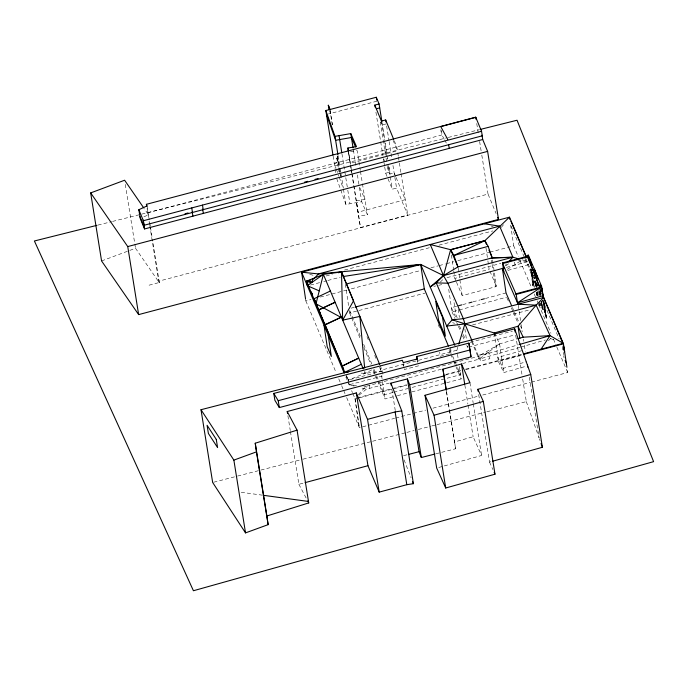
<?xml version="1.0" encoding="UTF-8"?>
<svg xmlns="http://www.w3.org/2000/svg" width="688" height="688" viewBox="0 0 688 688"><rect width="100%" height="100%" fill="white"/><g stroke="black" fill="none" stroke-linecap="round" stroke-linejoin="round"><path stroke-width="0.52" stroke-dasharray="3.44 2.58" d="M457.838 347.191L456.909 350.226L457.365 353.279M536.373 284.522L536.201 285.064L535.531 283.508L536.373 284.522L536.846 287.696M535.522 282.587L535.341 283.095L534.714 281.65L535.522 282.587L536.158 286.801M537.259 294.18L537.853 295.565L537.079 294.696L536.95 292.073M542.54 306.341L543.288 309.987L542.866 310.099L541.757 301.086M531.747 273.867L530.973 272.826L531.747 273.867L534.034 286.801L533.338 285.933L531.334 272.921M545.403 313.694L543.804 301.757L545.618 314.012L543.873 302.367L546.521 318.553L546.969 318.432L545.55 313.418L545.283 313.934M532.589 275.845L531.841 274.847L532.589 275.845L534.335 287.524M538.36 305.386L539.547 303.623M501.311 227.427L504.45 223.48M540.046 295.462L540.046 292.993L539.16 292.013L539.633 295.178M541.783 304.578L541.645 305.352L542.161 305.455L541.31 301.413M548.474 340.801L550.495 338.505L550.065 335.632M358.371 394.68L365.947 386.329L478.607 356.289L518.425 344.783M505.198 265.465L506.6 263.968M440.294 282.123L443.932 278.468M359.016 395.161L366.369 389.202L389.322 383.087M505.757 265.895L509.111 263.315M462.534 363.565L479.029 359.162L499.591 343.871L517.023 338.935M546.057 315.74L546.289 315.147M507.297 269.335L522.295 259.883M519.87 347.363L479.029 359.162L478.607 356.289L499.591 343.871L495.566 335.701M371.692 369.903L365.139 373.335L348.446 380.017L348.653 381.453L346.167 375.553M143.904 216.866L148.462 214.742L144.291 208.705M101.575 260.95L135.519 248.265L159.358 282.777L152.452 239.639M520.885 347.062L545.386 339.984M521.624 350.708L497.837 357.442L503.195 368.338L526.784 361.656M494.233 332.983L498.465 361.673L522.252 354.948M498.465 361.673L503.822 372.569L526.38 366.179M507.89 270.393L528.539 264.605M435.865 453.805L455.585 448.765L454.605 441.937L473.129 436.751L481.591 455.473L443.829 466.051M438.729 467.487L442.805 466.344M478.693 394.594L489.512 462.095L491.542 461.528M456.574 306.28L451.423 307.674L456.058 318.209M462.757 304.612L467.909 303.219M473.06 301.826L480.267 299.882M485.418 298.489L506.015 292.925M448.722 289.321L452.05 311.905L458.234 310.236M459.266 309.961L506.643 297.164M290.439 431.565L298.884 484.3L304.036 482.916M408.913 377.858L441.911 369.06M376.921 101.188L330.687 113.417L329.638 110.88M386.303 123.883L382.038 125.018L380.868 122.197M147.748 212.773L441.627 135.037L440.784 129.757M348.67 153.166L350.192 163.314L397.432 150.818L396.804 146.897L394.018 140.163M384.73 167.089L385.71 173.221L389.976 172.095L388.995 165.963M388.041 178.863L392.315 189.209L396.58 188.082L407.717 215.017L360.478 227.513L352.05 173.729M149.786 225.535L158.704 281.186L488.041 194.076L496.1 213.572M149.09 285.185L159.315 282.484M438.961 245.177L492.806 230.927M305.532 298.773L305.842 300.897L311.01 299.529M320.324 297.061L347.208 289.94M351.344 288.848L420.635 270.504M430.98 267.77L438.213 265.852M439.254 265.577L445.454 263.934M446.486 263.659L453.727 261.75M457.864 260.649L488.893 252.436M489.925 252.161L506.471 247.783M507.503 247.508L513.712 245.865L518.313 256.667M447.037 277.642L500.881 263.392M453.77 270.96L454.871 278.399L489.142 269.352L488.514 265.104M506.402 267.408L528.401 261.586L518.339 260.597M530.525 269.326L531.446 270.453L530.525 269.326L530.216 267.279M531.661 270.797L531.205 270.917L530.904 268.896M532.71 272.715L531.867 272.938L534.266 278.563L535.109 278.339M456.505 282.218L462.207 295.608L496.461 286.535L493.167 264.218M532.495 283.972L533.088 284.617L532.495 283.972L532.959 287.085L532.779 283.903M536.743 283.912L537.483 285.64L537.027 282.622M540.811 290.912L540.132 289.33L540.433 293.097L539.882 289.399L540.811 290.912L541.224 293.69M540.08 292.314L540.923 292.09L540.802 291.239L539.96 291.463L540.837 294.094M536.305 292.899L536.967 293.492L536.305 292.899L536.76 295.96M545.352 314.098L543.443 300.914L542.832 300.639L543.658 302.023M539.022 303.95L539.865 305.911L540.94 305.627L540.622 303.52M540.888 303.597L541.396 303.675L540.794 303.365L541.224 306.28L543.288 309.987M472.553 324.917L529.356 309.935M546.521 318.553L544.905 314.777L544.509 312.128L545.188 312.576L543.038 300.604M544.905 314.777L545.343 314.657L546.969 318.432M545.971 315.543L544.174 302.625M546.126 315.912L546.573 315.792M470.093 342.306L512.431 331.143M468.657 347.087L515.123 334.832M356.995 397.922L391.119 388.892M392.151 388.617L406.634 384.781M445.927 374.384L461.433 370.273M465.57 369.181L522.441 354.122M352.867 393.579L355.137 398.971L358.242 398.154M359.274 397.879L406.84 385.289M445.102 375.158L460.616 371.047M465.785 369.68L521.624 354.896M346.666 397.569L359.377 427.669L394.611 418.338M395.652 418.063L412.232 413.677M413.273 413.402L425.709 410.108M432.958 408.19L478.564 396.116M482.709 395.024L530.379 382.399M531.42 382.124L567.695 372.526L567.075 368.321M344.516 270.04L429.639 247.646M326.138 275.974L332.287 274.357M310.451 285.047L319.671 282.622M323.764 281.547L326.843 280.738M327.866 280.463L340.156 277.23M351.078 308.172L354.165 307.355M349.323 310.83L349.633 312.954L357.889 310.778M358.921 310.512L424.926 293.14M379.604 367.28L380.825 370.247L456.909 350.226L456.101 348.291M346.632 376.147L348.446 380.017L382.476 371.064L380.12 365.483L380.825 370.247M392.659 392.538L384.437 394.706L379.552 382.846M393.691 392.272L408.087 388.488M412.198 387.404L460.521 374.685L457.193 366.799M377.729 381.152L385.065 398.937L396.374 395.961M397.397 395.695L410.77 392.177M411.794 391.911L445.729 382.984M446.753 382.709L461.149 378.925L459.317 366.532M449.41 353.933L440.303 356.281L439.649 352.196M418.639 365.801L404.355 369.49L403.409 363.582M213.701 482.219L236.552 476.328M237.592 476.062L301.98 459.455M303.021 459.188L371.563 441.515M372.604 441.249L405.834 432.675M406.875 432.408L414.142 430.533M418.304 429.458L430.765 426.25M431.797 425.975L435.951 424.909M436.992 424.642L485.805 412.052M486.846 411.785L526.311 401.611L522.252 376.293M403.572 455.662L407.7 454.605M97.988 225.071L111.542 221.682M112.583 221.424L140.73 214.381M141.771 214.114L447.2 137.712M448.241 137.445L479.51 129.628M328.46 113.95L330.464 113.468L329.543 110.897M336.733 178.631L345.918 204.482L361.699 201.713L367.418 214.776L358.835 216.092M438.686 285.314L441.73 284.608M433.896 286.303L435.736 285.95M350.459 151.609L357.141 150.586L360.306 170.332M382.476 371.064L365.139 373.335L359.79 373.059M356.496 385.461L349.143 384.781L348.782 382.287M363.849 386.14L365.947 386.329L366.369 389.202L361.303 387.903M241.239 492.281L262.248 495.154M354.208 386.08L349.143 384.781L383.182 375.829L382.623 372.019M309.72 274.357L314.794 275.707M522.192 259.84L527.369 261.294M452.627 322.681L454.579 323.317M491.284 226.077L493.227 226.722M550.495 338.505L554.416 339.992M444.19 139.139L442.178 135.45L441.386 130.539M444.689 140.06L446.701 143.749M298.884 484.3L306.753 499.204M489.512 462.095L492.875 469.543M457.185 317.753L455.903 314.855L453.624 299.693M512.388 307.424L514.082 311.294M514.512 312.257L520.025 324.822M520.455 325.794L521.728 328.692M507.065 298.128L508.337 301.026M511.313 307.794L513.007 311.664M513.437 312.627L518.107 323.257M459.421 325.88L461.528 330.67M463.213 334.497L465.312 339.287M452.05 311.905L455 318.613M456.677 322.448L457.941 325.321M458.363 326.275L460.891 332.029M462.577 335.856L464.675 340.655M466.782 345.445L467.625 347.354L467.315 345.238M532.65 274.159L533.338 275.776M540.811 294.782L539.917 293.793L540.579 295.341M539.16 292.013L539.727 293.355M536.76 292.52L538.025 295.462M539.254 301.705L540.94 305.627M541.224 306.28L542.866 310.099M540.114 289.622L540.802 291.239M525.787 258.447L537.569 286.07M539.667 291.007L541.095 294.12M536.193 283.112L538.274 287.988M511.064 226.103L524.462 257.536M524.884 258.516L536.984 286.905M538.549 290.585L540.295 294.679M542.634 300.157L544.225 303.898M544.638 304.87L559.06 338.711M519.99 260.597L531.704 288.083M534.215 293.974L535.47 296.924M537.147 300.845L538.403 303.795M538.816 304.775L550.95 333.25M553.462 339.141L556.394 346.012M556.816 346.993L567.695 372.526M514.142 262.068L515.407 265.026M489.951 271.261L496.461 286.535M454.871 278.399L456.092 281.263M472.381 341.592L478.607 356.289M471.555 341.523L479.029 359.162M449.703 349.057L452.197 354.965M452.618 355.954L456.78 365.818M438.247 324.693L439.503 327.651M449.075 350.33L450.322 353.288M450.743 354.268L453.237 360.185M453.659 361.174L461.149 378.925M364.373 371.529L365.139 373.335L364.941 371.228M348.446 380.017L348.162 379.346L348.369 380.791M345.866 377.007L347.509 380.894M347.913 381.866L349.968 386.733M351.628 390.646L352.454 392.607M305.842 300.897L336.251 372.913M338.754 378.83L341.248 384.747M341.669 385.736L344.998 393.622M393.063 140.24L397.432 150.818M384.747 150.036L387.851 158.799M395.72 176.584L394.129 172.74L389.855 173.866L387.138 167.287M396.116 177.547L405.258 199.675L358.018 212.171L356.375 200.758L364.967 199.443L359.239 186.371L361.699 201.713M387.602 166.341L389.976 172.095M383.646 158.825L384.807 161.646M385.71 173.221L387.654 177.925M338.238 167.244L336.767 158.034L338.513 162.265M366.979 336.638L369.017 341.583M374.719 355.421L375.94 358.379M349.822 310.692L360.409 336.389M363.668 344.301L371.812 364.064M373.851 369.009L376.293 374.943M376.697 375.923L379.14 381.857M349.633 312.954L351.267 316.901M351.671 317.89L360.22 338.651M363.883 347.543L370.806 364.348M373.249 370.273L377.325 380.163M158.704 281.186L159.358 282.777M404.088 459.894L411.08 477.739M336.767 158.034L338.29 162.325L334.282 163.288L336.045 168.259M336.398 169.257L338.866 176.214M339.218 177.212L343.106 188.142M526.311 401.611L539.065 437.826L528.926 374.547M539.401 438.772L540.063 440.664M515.665 335.159L522.089 375.244M476.741 123.522L478.599 135.106M479.613 141.427L481.127 150.904M481.806 155.11L488.041 194.076M469.938 382.7L473.146 402.738M473.318 403.796L481.591 455.473M464.847 385.065L467.892 404.054M468.064 405.112L473.129 436.751M450.459 347.285L451.44 353.417M446.495 391.317L449.367 409.248M449.531 410.297L454.605 441.937M446.46 391.807L455.585 448.765M397.767 152.899L398.266 156.021M398.429 157.053L400.923 172.645M401.095 173.686L407.76 215.31M386.639 125.964L388.969 140.515M389.133 141.556L391.799 158.188M392.96 165.464L396.58 188.082M382.029 122.455L384.695 139.088M385.357 143.242L387.189 154.68M381.401 121.088L384.368 139.569M384.532 140.61L387.525 159.315M388.531 165.55L390.182 175.913M390.354 176.936L392.315 189.209M380.249 121.974L385.891 157.199M386.054 158.223L387.206 165.378M417.693 359.901L418.012 361.871M417.238 360.512L417.556 362.481M375.932 112.153L382.924 155.806M383.414 158.911L383.913 161.972M384.076 162.996L384.566 166.066M402.953 364.201L403.271 366.162M360.469 171.372L362.301 182.81M362.464 183.851L367.418 214.776M391.893 389.477L395.273 410.573M353.408 149.993L356.238 167.657M357.407 174.933L358.904 184.289M350.553 164.372L348.549 151.902L350.192 163.314M350.717 165.412L351.215 168.534M351.379 169.575L351.878 172.688M350.527 165.395L351.026 168.508M351.19 169.549L351.688 172.671M351.86 173.711L360.521 227.805M341.97 153.871L347.302 187.136M347.793 190.215L349.925 203.51M338.135 155.875L339.967 167.313M340.13 168.354L343.295 188.099M343.458 189.14L345.918 204.482M330.214 110.476L332.519 124.846M337.516 156.03L339.33 167.382M339.494 168.405L340.646 175.56M329.836 109.547L332.295 124.906M337.283 156.09L339.433 169.48M339.597 170.504L340.087 173.574M340.25 174.597L340.741 177.667M338.401 168.259L339.055 172.353M333.112 156.013L335.099 168.405M335.262 169.429L335.753 172.49M287.902 415.75L290.267 430.516M147.051 205.91L149.279 219.816M149.769 222.921L150.276 226.051M150.44 227.1L152.28 238.59M147.069 208.541L148.488 217.391M149.115 221.338L149.623 224.486M125.285 184.418L134.676 243.036M134.848 244.077L135.519 248.265M543.451 302.084L545.343 314.657M542.832 300.639L544.578 312.3M540.562 290.981L541.121 294.679M541.525 301.645L542.307 306.9M540.046 292.993L540.364 295.1M539.659 292.09L540.132 295.247M541.078 301.568L541.645 305.352M540.992 301.774L541.654 306.169M536.726 282.708L537.173 285.726M539.547 303.804L539.865 305.911M537.414 291.256L538.119 296.175M536.115 283.912L536.511 287.18M537.38 292.391L537.784 295.659M535.531 283.508L536.167 287.739M536.795 291.979L537.276 295.161M535.23 281.891L535.969 287.317M536.76 292.589L537.079 294.696M536.666 292.804L537.13 295.866M536.494 292.598L536.967 295.754M534.714 281.65L535.505 286.922M532.503 272.027L533.071 275.854L532.091 272.319M532.28 275.131L534.034 286.801M531.841 274.847L533.587 286.526M530.973 272.826L532.727 284.522M458.191 309.325L459.403 317.417M562.363 346.442L563.575 354.655M563.721 355.679L564.022 357.734M535.668 281.401L535.78 282.132M534.344 275.51L534.963 279.749M534.163 277.875L534.266 278.563M531.299 269.163L531.747 272.199M510.651 225.114L513.712 245.865M523.473 339.236L523.774 341.274M524.376 345.35L525.279 351.465M518.27 305.248L519.019 310.34M519.165 311.363L520.524 320.539M521.126 324.616L522.192 331.865M492.539 259.961L493.012 263.151M491.533 260.227L492.006 263.418M492.161 264.484L492.789 268.733M493.416 272.99L495.455 286.801M486.003 248.101L487.732 259.789M487.887 260.855L488.36 264.037M499.591 343.871L503.822 372.569M458.131 267.967L462.207 295.608M464.89 328.855L466.55 340.07M451.423 255.016L453.616 269.894M457.511 354.303L458.414 360.417M381.573 375.338L382.33 380.438M382.476 381.453L385.065 398.937M369.301 385.435L369.723 388.307M345.402 284.256L348.558 305.661M355.137 398.971L359.377 427.669M354.931 398.472L359.162 427.171M346.657 375.777L346.864 377.222M538.334 291.738A4.076 0.525 75.2 0 1 539.349 295.298M537.259 292.022A4.076 0.525 75.2 0 1 538.274 295.582M488.858 352.462L479.433 354.896L480.43 361.123L489.856 358.689L488.858 352.462"/><path stroke-width="1.03" d="M379.716 364.502L341.506 271.932L323.369 274.417L306.676 281.1L306.951 281.753L312.085 282.312L312.825 278.631M319.241 290.878L308.534 286.225L308.086 285.107L323.369 274.417L315.998 303.821L341.652 317.727M458.758 344.163L464.899 323.953L463.385 318.664L447.819 283.207L443.502 275.596L430.249 244.498L318.432 273.919L301.611 272.199L305.532 298.773M364.649 368.063L359.901 316.403L342.676 320.152L353.503 300.862L341.506 271.932L338.427 272.74M519.087 258.972L512.887 257.226L492.23 257.837L457.967 266.91L443.502 275.596L430.215 286.991L436.226 282.906L447.819 283.207L502.403 268.466L518.116 304.225L543.692 297.457L536.158 305.154L464.899 323.953L446.71 326.06L452.197 319.817L463.385 318.664L518.116 304.225L536.158 305.154L550.065 335.632L541.06 349.194L541.275 349.702M536.158 305.154L518.012 326.25L494.233 332.983L452.197 319.817L436.226 282.906L443.502 275.596L450.64 249.701L484.902 240.654L509.473 217.167L526.303 256.65M313.59 279.139L318.432 273.919L420.695 264.441L443.502 275.596L512.887 257.226L499.634 226.137L484.455 223.789M508.69 261.724L512.887 257.226L491.223 258.103M516.095 293.776L517.488 302.789L541.662 286.948L516.095 293.776L516.189 294.412L540.028 288.048L527.283 255.42L528.35 255.136L541.542 286.088L543.271 297.844M525.83 257.665L528.479 255.996L528.35 255.136M342.203 366.102L358.706 358.104L342.203 366.05M361.312 364.287L344.817 372.277L348.025 372.449M313.848 298.85L330.378 291.015M318.604 310.107L335.125 302.273L318.57 309.884M143.697 207.845L124.614 180.23L90.678 192.915L101.575 260.95L138.641 314.605L498.516 219.42L487.62 151.386L482.709 139.509L144.549 228.949L140.257 218.56L138.838 209.72L147.051 205.91L146.389 204.319L475.726 117.201L481.548 131.279L482.271 135.82L144.119 225.26L143.861 224.649M201.008 409.713L233.868 460.109L256.469 451.87L255.231 443.218L297.061 430.155L308.723 502.928L266.884 515.991L268.131 524.652L245.521 532.89L212.669 482.486L201.008 409.713L514.65 328.83L530.74 374.504L542.393 447.277L492.556 461.244M519.44 344.49L550.065 335.632L563.24 343.321L523.482 353.847M518.047 338.651L523.172 337.197L550.065 335.632M446.116 389.7L442.943 369.164L461.476 363.978L469.938 382.7L425.029 395.282L436.682 468.055L445.704 488.007L494.982 474.195L483.32 401.422L477.85 389.322L530.74 374.504M425.029 395.282L434.051 415.225L483.32 401.422M517.488 302.789L542.97 295.745M458.638 305.721L461.725 304.887M468.941 302.944L472.028 302.109M481.299 299.607L484.386 298.773M287.567 413.634L287.223 411.527L356.298 392.925L367.53 419.362L379.183 492.135L406.806 484.696L413.411 483.681L401.758 410.908L390.879 383.156L407.399 378.925L409.678 384.747L421.331 457.529L434.825 454.071M367.53 419.362L395.144 411.923L401.758 410.908M305.068 482.641L367.951 465.707L379.183 492.135M503.762 271.554L502.541 262.928L528.479 255.996M502.541 262.928L502.636 263.564L527.507 256.916L540.028 288.048M539.805 286.552L541.542 286.088M381.866 121.415L379.071 103.974L376.293 97.257L330.059 109.487L328.314 105.255L328.941 109.186M375.115 107.07L374.797 105.109L379.071 103.974M376.284 108.807L379.699 107.904M393.622 139.2L385.676 119.961L381.401 121.088L374.797 105.109M475.786 117.347L440.759 126.609L447.811 139.526M138.838 209.72L143.388 220.728L481.548 131.279M185.02 213.762L188.108 212.945M304.621 182.131L307.734 181.305M315.001 179.387L318.114 178.562M90.678 192.915L127.744 246.571L487.62 151.386M499.634 226.137L430.249 244.498L450.64 249.701L484.902 240.654L488.145 246.373L492.23 257.837L488.97 250.2M488.145 246.373L453.882 255.446L450.64 249.701L457.967 266.91L453.882 255.446L484.902 240.654L486.528 244.472M504.407 267.933L502.403 268.466L506.015 292.925L511.537 305.489M538.05 279.354L534.946 270.616L536.485 275.518M535.049 271.691L537.216 277.152M541.998 289.201L543.503 297.878M416.61 356.582L417.539 358.921L403.254 362.602L402.325 360.263L273.79 393.416L278.219 400.683L469.895 349.977L468.906 343.097L416.61 356.582L417.083 359.532M273.79 393.416L274.89 400.304L279.319 407.571L470.996 356.866L470.007 349.977M523.688 354.354L563.455 343.828L566.921 367.272M564.418 351.267L564.117 347.5L564.633 351.774M307.373 285.855L306.676 281.1L310.77 280.016M346.434 283.981L420.695 264.441L454.871 345.393M355.197 307.089L424.307 288.908L448.447 346.098M409.678 384.747L443.923 375.983M408.732 454.347L419.052 451.698L421.331 457.529M96.948 225.329L34.4 240.981L193.423 590.743L653.6 461.648L517.041 120.237L480.551 129.361M332.949 154.972L325.828 110.51L329.836 109.547L328.314 105.255M325.828 110.51L335.004 136.362L350.785 133.592L356.513 146.664L347.922 147.98L348.524 152.125M343.269 276.524L420.695 264.441L424.307 288.908M263.306 495.291L308.482 501.457M306.676 281.1L312.085 282.312M534.206 269.163L535.273 270.53M534.017 269.584L535.427 271.588M287.223 411.527L297.061 430.155M307.734 501.07L308.723 502.928M494.233 332.983L495.119 334.798M523.172 337.197L518.012 326.25L519.818 338.479M494.139 472.338L494.982 474.195M502.636 263.564L516.189 294.412M355.507 146.854L351.413 137.514L335.632 140.283L326.456 114.432M540.278 284.591L542.221 289.141M541.224 287.378L542.101 289.88M563.455 343.828L542.462 294.576L542.78 296.691M510.943 221.192L526.354 257.355M543.073 296.562L562.672 342.564M563.3 345.591L564.117 347.5M564.083 348.068L563.868 347.569L564.418 351.241M565.158 360.4L566.301 363.066M464.899 323.953L471.959 340.612M323.369 274.417L363.23 368.811M306.814 282.046L324.839 324.727L341.394 317.116L324.891 325.054L324.736 323.885L343.346 368.802M344.929 372.604L314.115 298.712L317.512 307.373M344.224 373.12L301.611 272.199L509.473 217.167L509.782 219.291M482.271 135.82L482.021 135.201L482.709 139.509M497.708 217.468L498.516 219.42M139.948 216.625L144.239 227.023M412.637 481.703L413.411 483.681M528.84 256.985L529.923 259.961M530.646 261.939L531.721 264.914M541.06 443.502L542.393 447.277M527.412 365.053L527.748 367.16M514.65 328.83L515.157 331.994M475.726 117.201L476.07 119.308M448.593 144.437L449.221 148.367M477.85 389.322L478.186 391.429M468.906 343.097L470.996 356.866M461.476 363.978L464.684 384.016M442.943 369.164L446.323 390.259M434.051 415.225L445.704 488.007M385.676 119.961L385.985 121.922M376.293 97.257L376.766 100.207M407.399 378.925L419.052 451.698M390.879 383.156L391.223 385.263M350.785 133.592L353.082 147.911M395.144 411.923L406.806 484.696M347.922 147.98L348.395 150.921M339.012 135.398L341.807 152.831M335.004 136.362L337.963 154.834M356.298 392.925L367.951 465.707M278.219 400.683L279.319 407.571M255.231 443.218L266.884 515.991M256.469 451.87L268.131 524.652M202.487 205.093L203.209 209.634M202.65 209.1L203.338 213.4M233.868 460.109L245.521 532.89M191.754 207.931L192.477 212.472M192.227 211.861L192.915 216.161M146.389 204.319L146.733 206.434M143.388 220.728L144.119 225.26M143.138 220.117L144.549 228.949M127.744 246.571L138.641 314.605M561.184 338.496L561.503 340.62M541.834 289.029L542.135 291.05M542.436 293.071L542.884 296.107M541.74 289.682L542.032 291.635M527.283 255.42L527.507 256.916M341.79 273.833L341.506 271.932L342.676 320.152M328.219 335.211L331.349 356.461L327.204 346.709L324.048 325.347M322.681 319.825L322.113 317.658L322.294 318.879M320.058 313.599L319.499 311.466L319.636 312.395M308.534 286.225L306.951 281.753L307.097 282.768M216.273 439.391L207.079 425.287L208.387 433.474L217.589 447.578L216.273 439.391M442.556 317.392L435.762 301.421L438.583 320.273L445.377 336.243L442.556 317.392M312.06 293.853L311.294 292.039L312.232 295.006L312.06 293.853"/></g></svg>
